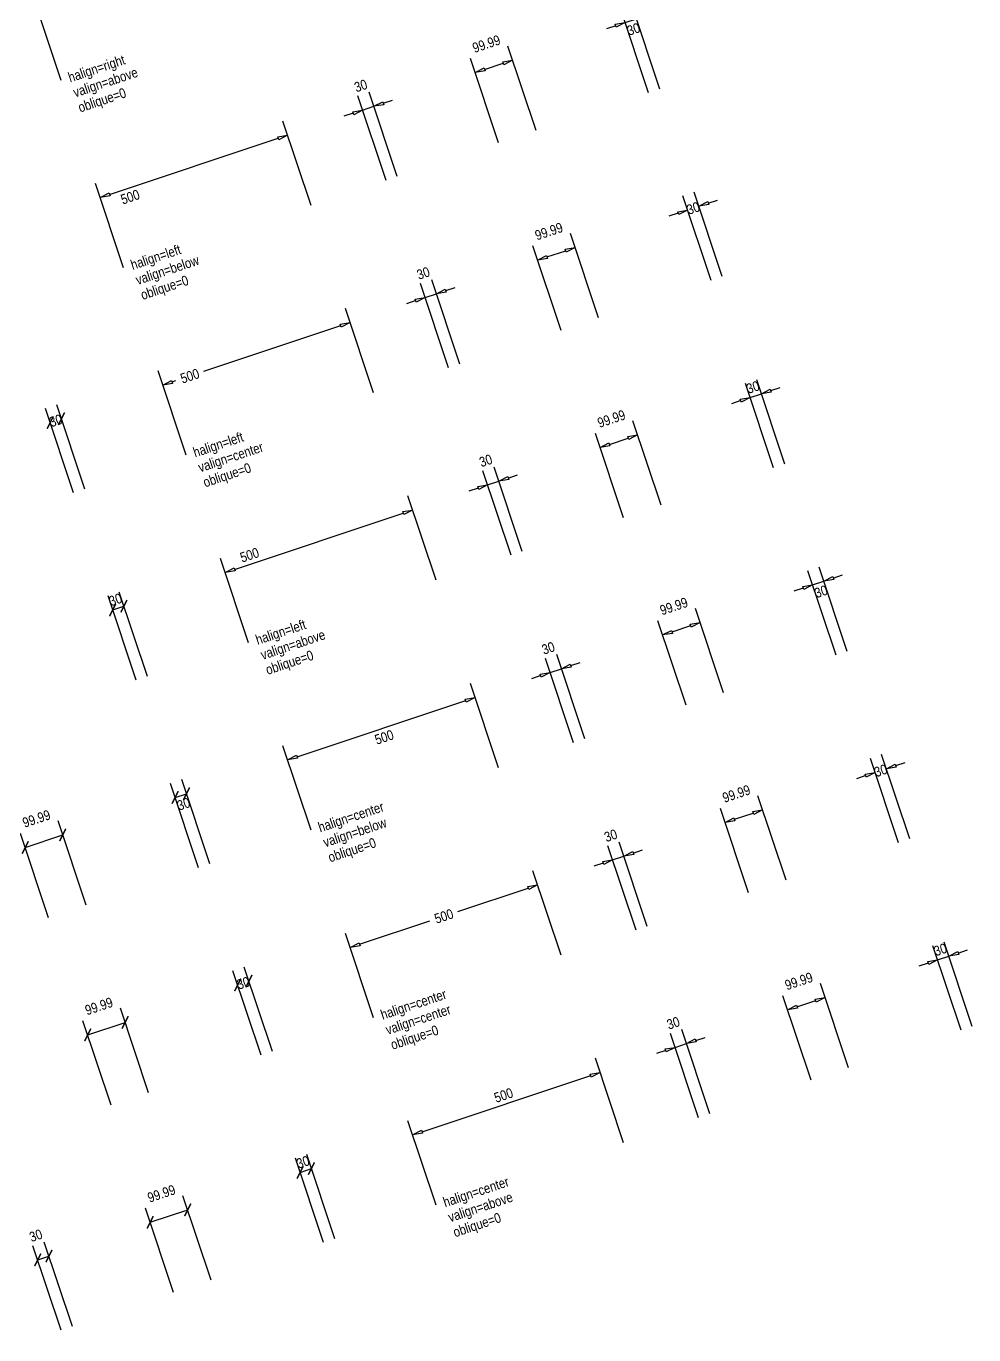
# Model space of a CAD drawing. Extents: x -12.9 to 55.8, y 9.3 to 94.5.
# Drawn here: x 31.84 to 55.82, y 17.59 to 50.7 of the extents above; entities that cross this region are included whole.
import ezdxf
from ezdxf.enums import TextEntityAlignment as Align

# ---------------------------------------------------------------- set-up
doc = ezdxf.new("R2010")
doc.units = 0
doc.styles.add('OpenSansCondensed-Light', font='OpenSansCondensed-Light.ttf')
doc.dimstyles.new('ARCHTICK', dxfattribs={"dimtxt": 0.25, "dimasz": 0.25, "dimexe": 0.375, "dimexo": 0.125, "dimgap": 0.1, "dimtad": 1, "dimlfac": 100, "dimzin": 12, "dimblk": 'ARCHTICK', "dimcen": 2.5, "dimazin": 3, "dimtfac": 0.5, "dimtmove": 0, "dimatfit": 3})
doc.dimstyles.new('CLOSEDBLANK', dxfattribs={"dimtxt": 0.25, "dimasz": 0.25, "dimexe": 0.375, "dimexo": 0.125, "dimgap": 0.1, "dimtad": 1, "dimlfac": 100, "dimzin": 12, "dimblk": 'CLOSEDBLANK', "dimcen": 2.5, "dimazin": 3, "dimtfac": 0.5, "dimtmove": 0, "dimatfit": 3})

# ---------------------------------------------------------------- blocks, each defined once
blk = doc.blocks.new('_ARCHTICK')
at = {"color": 0, "linetype": 'BYBLOCK', "const_width": 0.15}
blk.add_lwpolyline([(-0.5, -0.5), (0.5, 0.5)], dxfattribs=at)
blk = doc.blocks.new('*D62')
for p, q in [((33.013, 17.803), (32.302, 19.937)), ((32.729, 17.708), (32.017, 19.843)), ((32.136, 19.487), (32.421, 19.582))]:
    blk.add_line(p, q)
at = {"layer": 'Defpoints'}
for p in [(32.136, 19.487), (32.768, 17.589), (33.053, 17.684)]:
    blk.add_point(p, dxfattribs=at)
at = {"xscale": 0.25, "yscale": 0.25}
for p, rotation in [((32.136, 19.487), 18.43494882292201), ((32.421, 19.582), -161.565051177078)]:
    blk.add_blockref('_ARCHTICK', p, dxfattribs=dict(at, rotation=rotation))
at = {"style": 'OpenSansCondensed-Light'}
blk.add_text('30', height=0.25, rotation=18.4349, dxfattribs=at).set_placement((32.089, 20.103), align=Align.MIDDLE_CENTER)
blk = doc.blocks.new('*D63')
for p, q in [((36.524, 18.973), (35.812, 21.107)), ((35.575, 18.657), (34.863, 20.791)), ((34.982, 20.436), (35.931, 20.752))]:
    blk.add_line(p, q)
at = {"layer": 'Defpoints'}
for p in [(34.982, 20.436), (36.563, 18.854), (35.614, 18.538)]:
    blk.add_point(p, dxfattribs=at)
at = {"xscale": 0.25, "yscale": 0.25}
for p, rotation in [((35.931, 20.752), 18.43494882292201), ((34.982, 20.436), -161.565051177078)]:
    blk.add_blockref('_ARCHTICK', p, dxfattribs=dict(at, rotation=rotation))
at = {"style": 'OpenSansCondensed-Light'}
blk.add_text('99.99', height=0.25, rotation=18.4349, dxfattribs=at).set_placement((35.267, 21.163), align=Align.MIDDLE_CENTER)
blk = doc.blocks.new('*D64')
for p, q in [((39.37, 19.922), (38.658, 22.056)), ((39.654, 20.017), (38.943, 22.151)), ((38.777, 21.7), (39.061, 21.795))]:
    blk.add_line(p, q)
at = {"layer": 'Defpoints'}
for p in [(38.777, 21.7), (39.694, 19.898), (39.409, 19.803)]:
    blk.add_point(p, dxfattribs=at)
at = {"xscale": 0.25, "yscale": 0.25}
for p, rotation in [((38.777, 21.7), 18.43494882292201), ((39.061, 21.795), -161.565051177078)]:
    blk.add_blockref('_ARCHTICK', p, dxfattribs=dict(at, rotation=rotation))
at = {"style": 'OpenSansCondensed-Light'}
blk.add_text('30', height=0.25, rotation=18.4349, dxfattribs=at).set_placement((38.848, 21.961), align=Align.MIDDLE_CENTER)
blk = doc.blocks.new('*D67')
for p, q in [((34.942, 23.716), (34.231, 25.851)), ((33.994, 23.4), (33.282, 25.535)), ((33.401, 25.179), (34.349, 25.495))]:
    blk.add_line(p, q)
at = {"layer": 'Defpoints'}
for p in [(33.401, 25.179), (34.982, 23.598), (34.033, 23.282)]:
    blk.add_point(p, dxfattribs=at)
at = {"xscale": 0.25, "yscale": 0.25}
for p, rotation in [((34.349, 25.495), 18.43494882292201), ((33.401, 25.179), -161.565051177078)]:
    blk.add_blockref('_ARCHTICK', p, dxfattribs=dict(at, rotation=rotation))
at = {"style": 'OpenSansCondensed-Light'}
blk.add_text('99.99', height=0.25, rotation=18.4349, dxfattribs=at).set_placement((33.685, 25.906), align=Align.MIDDLE_CENTER)
blk = doc.blocks.new('*D68')
for p, q in [((38.073, 24.76), (37.362, 26.894)), ((37.789, 24.665), (37.077, 26.8))]:
    blk.add_line(p, q)
at = {"layer": 'Defpoints'}
for p in [(37.196, 26.444), (37.828, 24.546), (38.113, 24.641)]:
    blk.add_point(p, dxfattribs=at)
at = {"xscale": 0.25, "yscale": 0.25}
for p, rotation in [((37.196, 26.444), 18.43494882292201), ((37.48, 26.539), -161.565051177078)]:
    blk.add_blockref('_ARCHTICK', p, dxfattribs=dict(at, rotation=rotation))
at = {"style": 'OpenSansCondensed-Light'}
blk.add_text('30', height=0.25, rotation=18.4349, dxfattribs=at).set_placement((37.338, 26.491), align=Align.MIDDLE_CENTER)
blk = doc.blocks.new('*D71')
for p, q in [((33.361, 28.46), (32.65, 30.594)), ((32.413, 28.144), (31.701, 30.278)), ((31.82, 29.922), (32.768, 30.239))]:
    blk.add_line(p, q)
at = {"layer": 'Defpoints'}
for p in [(31.82, 29.922), (33.401, 28.341), (32.452, 28.025)]:
    blk.add_point(p, dxfattribs=at)
at = {"xscale": 0.25, "yscale": 0.25}
for p, rotation in [((32.768, 30.239), 18.43494882292201), ((31.82, 29.922), -161.565051177078)]:
    blk.add_blockref('_ARCHTICK', p, dxfattribs=dict(at, rotation=rotation))
at = {"style": 'OpenSansCondensed-Light'}
blk.add_text('99.99', height=0.25, rotation=18.4349, dxfattribs=at).set_placement((32.104, 30.65), align=Align.MIDDLE_CENTER)
blk = doc.blocks.new('*D72')
for p, q in [((36.207, 29.408), (35.496, 31.543)), ((36.492, 29.503), (35.78, 31.638)), ((35.614, 31.187), (35.899, 31.282))]:
    blk.add_line(p, q)
at = {"layer": 'Defpoints'}
for p in [(35.614, 31.187), (36.247, 29.29), (36.532, 29.385)]:
    blk.add_point(p, dxfattribs=at)
at = {"xscale": 0.25, "yscale": 0.25}
for p, rotation in [((35.899, 31.282), -161.565051177078), ((35.614, 31.187), 18.43494882292201)]:
    blk.add_blockref('_ARCHTICK', p, dxfattribs=dict(at, rotation=rotation))
at = {"style": 'OpenSansCondensed-Light'}
blk.add_text('30', height=0.25, rotation=18.4349, dxfattribs=at).set_placement((35.828, 31.021), align=Align.MIDDLE_CENTER)
blk = doc.blocks.new('*D76')
for p, q in [((34.626, 34.152), (33.915, 36.286)), ((34.911, 34.247), (34.199, 36.381)), ((34.033, 35.931), (34.318, 36.026))]:
    blk.add_line(p, q)
at = {"layer": 'Defpoints'}
for p in [(34.033, 35.931), (34.95, 34.128), (34.666, 34.033)]:
    blk.add_point(p, dxfattribs=at)
at = {"xscale": 0.25, "yscale": 0.25}
for p, rotation in [((34.033, 35.931), 18.43494882292201), ((34.318, 36.026), -161.565051177078)]:
    blk.add_blockref('_ARCHTICK', p, dxfattribs=dict(at, rotation=rotation))
at = {"style": 'OpenSansCondensed-Light'}
blk.add_text('30', height=0.25, rotation=18.4349, dxfattribs=at).set_placement((34.104, 36.192), align=Align.MIDDLE_CENTER)
blk = doc.blocks.new('*D80')
for p, q in [((33.33, 38.99), (32.618, 41.125)), ((33.045, 38.895), (32.334, 41.03))]:
    blk.add_line(p, q)
at = {"layer": 'Defpoints'}
for p in [(32.452, 40.674), (33.085, 38.777), (33.369, 38.872)]:
    blk.add_point(p, dxfattribs=at)
at = {"xscale": 0.25, "yscale": 0.25}
for p, rotation in [((32.452, 40.674), 18.43494882292201), ((32.737, 40.769), -161.565051177078)]:
    blk.add_blockref('_ARCHTICK', p, dxfattribs=dict(at, rotation=rotation))
at = {"style": 'OpenSansCondensed-Light'}
blk.add_text('30', height=0.25, rotation=18.4349, dxfattribs=at).set_placement((32.594, 40.722), align=Align.MIDDLE_CENTER)
blk = doc.blocks.new('_CLOSEDBLANK')
at = {"color": 0, "linetype": 'BYBLOCK'}
blk.add_lwpolyline([(-1, 0.16), (0, 0), (-1, -0.16)], close=True, dxfattribs=at)
blk = doc.blocks.new('*D121')
for p, q in [((46.959, 22.451), (46.248, 24.586)), ((41.86, 22.728), (46.129, 24.151)), ((42.216, 20.87), (41.504, 23.005))]:
    blk.add_line(p, q)
at = {"layer": 'Defpoints'}
for p in [(41.623, 22.649), (46.999, 22.333), (42.255, 20.752)]:
    blk.add_point(p, dxfattribs=at)
at = {"xscale": 0.25, "yscale": 0.25}
for p, rotation in [((46.366, 24.23), 18.43494882292201), ((41.623, 22.649), -161.565051177078)]:
    blk.add_blockref('_CLOSEDBLANK', p, dxfattribs=dict(at, rotation=rotation))
at = {"style": 'OpenSansCondensed-Light'}
blk.add_text('500', height=0.25, rotation=18.4349, dxfattribs=at).set_placement((43.923, 23.653), align=Align.MIDDLE_CENTER)
blk = doc.blocks.new('*D122')
for p, q in [((48.856, 23.084), (48.145, 25.218)), ((49.141, 23.179), (48.43, 25.313)), ((48.264, 24.863), (48.548, 24.958)), ((48.785, 25.037), (49.023, 25.116)), ((48.026, 24.784), (47.789, 24.705))]:
    blk.add_line(p, q)
at = {"layer": 'Defpoints'}
for p in [(48.264, 24.863), (48.896, 22.965), (49.181, 23.06)]:
    blk.add_point(p, dxfattribs=at)
at = {"xscale": 0.25, "yscale": 0.25}
for p, rotation in [((48.264, 24.863), 18.43494882292201), ((48.548, 24.958), -161.565051177078)]:
    blk.add_blockref('_CLOSEDBLANK', p, dxfattribs=dict(at, rotation=rotation))
at = {"style": 'OpenSansCondensed-Light'}
blk.add_text('30', height=0.25, rotation=18.4349, dxfattribs=at).set_placement((48.216, 25.479), align=Align.MIDDLE_CENTER)
blk = doc.blocks.new('*D123')
for p, q in [((51.703, 24.033), (50.991, 26.167)), ((52.651, 24.349), (51.94, 26.483)), ((51.347, 25.89), (51.821, 26.049))]:
    blk.add_line(p, q)
at = {"layer": 'Defpoints'}
for p in [(51.11, 25.811), (52.691, 24.23), (51.742, 23.914)]:
    blk.add_point(p, dxfattribs=at)
at = {"xscale": 0.25, "yscale": 0.25}
for p, rotation in [((52.058, 26.128), 18.43494882292201), ((51.11, 25.811), -161.565051177078)]:
    blk.add_blockref('_CLOSEDBLANK', p, dxfattribs=dict(at, rotation=rotation))
at = {"style": 'OpenSansCondensed-Light'}
blk.add_text('99.99', height=0.25, rotation=18.4349, dxfattribs=at).set_placement((51.394, 26.539), align=Align.MIDDLE_CENTER)
blk = doc.blocks.new('*D124')
for p, q in [((55.782, 25.392), (55.07, 27.527)), ((55.497, 25.298), (54.786, 27.432)), ((54.904, 27.076), (55.189, 27.171)), ((55.426, 27.25), (55.663, 27.329)), ((54.667, 26.997), (54.43, 26.918))]:
    blk.add_line(p, q)
at = {"layer": 'Defpoints'}
for p in [(54.904, 27.076), (55.537, 25.179), (55.821, 25.274)]:
    blk.add_point(p, dxfattribs=at)
at = {"xscale": 0.25, "yscale": 0.25}
for p, rotation in [((55.189, 27.171), -161.565051177078), ((54.904, 27.076), 18.43494882292201)]:
    blk.add_blockref('_CLOSEDBLANK', p, dxfattribs=dict(at, rotation=rotation))
at = {"style": 'OpenSansCondensed-Light'}
blk.add_text('30', height=0.25, rotation=18.4349, dxfattribs=at).set_placement((54.975, 27.337), align=Align.MIDDLE_CENTER)
blk = doc.blocks.new('*D125')
for p, q in [((45.378, 27.195), (44.666, 29.329)), ((42.769, 28.302), (44.548, 28.895)), ((40.279, 27.472), (42.058, 28.065)), ((40.635, 25.614), (39.923, 27.748))]:
    blk.add_line(p, q)
at = {"layer": 'Defpoints'}
for p in [(40.042, 27.393), (45.418, 27.076), (40.674, 25.495)]:
    blk.add_point(p, dxfattribs=at)
at = {"xscale": 0.25, "yscale": 0.25}
for p, rotation in [((44.785, 28.974), 18.43494882292201), ((40.042, 27.393), -161.565051177078)]:
    blk.add_blockref('_CLOSEDBLANK', p, dxfattribs=dict(at, rotation=rotation))
at = {"style": 'OpenSansCondensed-Light'}
blk.add_text('500', height=0.25, rotation=18.4349, dxfattribs=at).set_placement((42.413, 28.183), align=Align.MIDDLE_CENTER)
blk = doc.blocks.new('*D126')
for p, q in [((47.275, 27.827), (46.564, 29.962)), ((47.56, 27.922), (46.848, 30.057)), ((47.204, 29.78), (47.441, 29.859)), ((46.445, 29.527), (46.208, 29.448)), ((46.682, 29.606), (46.967, 29.701))]:
    blk.add_line(p, q)
at = {"layer": 'Defpoints'}
for p in [(46.682, 29.606), (47.315, 27.709), (47.599, 27.804)]:
    blk.add_point(p, dxfattribs=at)
at = {"xscale": 0.25, "yscale": 0.25}
for p, rotation in [((46.967, 29.701), -161.565051177078), ((46.682, 29.606), 18.43494882292201)]:
    blk.add_blockref('_CLOSEDBLANK', p, dxfattribs=dict(at, rotation=rotation))
at = {"style": 'OpenSansCondensed-Light'}
blk.add_text('30', height=0.25, rotation=18.4349, dxfattribs=at).set_placement((46.635, 30.223), align=Align.MIDDLE_CENTER)
blk = doc.blocks.new('*D127')
for p, q in [((51.07, 29.092), (50.358, 31.227)), ((50.121, 28.776), (49.41, 30.911)), ((49.766, 30.634), (50.24, 30.792))]:
    blk.add_line(p, q)
at = {"layer": 'Defpoints'}
for p in [(49.528, 30.555), (51.11, 28.974), (50.161, 28.657)]:
    blk.add_point(p, dxfattribs=at)
at = {"xscale": 0.25, "yscale": 0.25}
for p, rotation in [((50.477, 30.871), 18.43494882292201), ((49.528, 30.555), -161.565051177078)]:
    blk.add_blockref('_CLOSEDBLANK', p, dxfattribs=dict(at, rotation=rotation))
at = {"style": 'OpenSansCondensed-Light'}
blk.add_text('99.99', height=0.25, rotation=18.4349, dxfattribs=at).set_placement((49.813, 31.282), align=Align.MIDDLE_CENTER)
blk = doc.blocks.new('*D128')
for p, q in [((53.916, 30.041), (53.205, 32.175)), ((54.201, 30.136), (53.489, 32.27)), ((53.845, 31.994), (54.082, 32.073)), ((53.086, 31.741), (52.849, 31.662))]:
    blk.add_line(p, q)
at = {"layer": 'Defpoints'}
for p in [(53.323, 31.82), (53.956, 29.922), (54.24, 30.017)]:
    blk.add_point(p, dxfattribs=at)
at = {"xscale": 0.25, "yscale": 0.25}
for p, rotation in [((53.323, 31.82), 18.43494882292201), ((53.608, 31.915), -161.565051177078)]:
    blk.add_blockref('_CLOSEDBLANK', p, dxfattribs=dict(at, rotation=rotation))
at = {"style": 'OpenSansCondensed-Light'}
blk.add_text('30', height=0.25, rotation=18.4349, dxfattribs=at).set_placement((53.466, 31.867), align=Align.MIDDLE_CENTER)
blk = doc.blocks.new('*D129')
for p, q in [((43.797, 31.938), (43.085, 34.073)), ((38.698, 32.215), (42.967, 33.638)), ((39.053, 30.357), (38.342, 32.492))]:
    blk.add_line(p, q)
at = {"layer": 'Defpoints'}
for p in [(38.46, 32.136), (43.836, 31.82), (39.093, 30.239)]:
    blk.add_point(p, dxfattribs=at)
at = {"xscale": 0.25, "yscale": 0.25}
for p, rotation in [((43.204, 33.717), 18.43494882292201), ((38.46, 32.136), -161.565051177078)]:
    blk.add_blockref('_CLOSEDBLANK', p, dxfattribs=dict(at, rotation=rotation))
at = {"style": 'OpenSansCondensed-Light'}
blk.add_text('500', height=0.25, rotation=18.4349, dxfattribs=at).set_placement((40.903, 32.713), align=Align.MIDDLE_CENTER)
blk = doc.blocks.new('*D130')
for p, q in [((45.979, 32.666), (45.267, 34.8)), ((45.694, 32.571), (44.983, 34.705)), ((45.101, 34.35), (45.386, 34.444)), ((45.623, 34.523), (45.86, 34.603)), ((44.864, 34.27), (44.627, 34.191))]:
    blk.add_line(p, q)
at = {"layer": 'Defpoints'}
for p in [(45.101, 34.35), (45.734, 32.452), (46.018, 32.547)]:
    blk.add_point(p, dxfattribs=at)
at = {"xscale": 0.25, "yscale": 0.25}
for p, rotation in [((45.386, 34.444), -161.565051177078), ((45.101, 34.35), 18.43494882292201)]:
    blk.add_blockref('_CLOSEDBLANK', p, dxfattribs=dict(at, rotation=rotation))
at = {"style": 'OpenSansCondensed-Light'}
blk.add_text('30', height=0.25, rotation=18.4349, dxfattribs=at).set_placement((45.054, 34.966), align=Align.MIDDLE_CENTER)
blk = doc.blocks.new('*D131')
for p, q in [((49.489, 33.836), (48.777, 35.97)), ((48.54, 33.519), (47.829, 35.654)), ((48.185, 35.377), (48.659, 35.535))]:
    blk.add_line(p, q)
at = {"layer": 'Defpoints'}
for p in [(47.947, 35.298), (49.528, 33.717), (48.58, 33.401)]:
    blk.add_point(p, dxfattribs=at)
at = {"xscale": 0.25, "yscale": 0.25}
for p, rotation in [((48.896, 35.614), 18.43494882292201), ((47.947, 35.298), -161.565051177078)]:
    blk.add_blockref('_CLOSEDBLANK', p, dxfattribs=dict(at, rotation=rotation))
at = {"style": 'OpenSansCondensed-Light'}
blk.add_text('99.99', height=0.25, rotation=18.4349, dxfattribs=at).set_placement((48.232, 36.026), align=Align.MIDDLE_CENTER)
blk = doc.blocks.new('*D132')
for p, q in [((52.335, 34.784), (51.623, 36.919)), ((52.62, 34.879), (51.908, 37.014)), ((52.264, 36.737), (52.501, 36.816)), ((51.505, 36.484), (51.268, 36.405)), ((51.742, 36.563), (52.027, 36.658))]:
    blk.add_line(p, q)
at = {"layer": 'Defpoints'}
for p in [(51.742, 36.563), (52.375, 34.666), (52.659, 34.761)]:
    blk.add_point(p, dxfattribs=at)
at = {"xscale": 0.25, "yscale": 0.25}
for p, rotation in [((52.027, 36.658), -161.565051177078), ((51.742, 36.563), 18.43494882292201)]:
    blk.add_blockref('_CLOSEDBLANK', p, dxfattribs=dict(at, rotation=rotation))
at = {"style": 'OpenSansCondensed-Light'}
blk.add_text('30', height=0.25, rotation=18.4349, dxfattribs=at).set_placement((51.956, 36.397), align=Align.MIDDLE_CENTER)
blk = doc.blocks.new('*D133')
for p, q in [((42.216, 36.682), (41.504, 38.816)), ((37.117, 36.958), (41.386, 38.381)), ((37.472, 35.101), (36.761, 37.235))]:
    blk.add_line(p, q)
at = {"layer": 'Defpoints'}
for p in [(36.879, 36.879), (42.255, 36.563), (37.512, 34.982)]:
    blk.add_point(p, dxfattribs=at)
at = {"xscale": 0.25, "yscale": 0.25}
for p, rotation in [((41.623, 38.46), 18.43494882292201), ((36.879, 36.879), -161.565051177078)]:
    blk.add_blockref('_CLOSEDBLANK', p, dxfattribs=dict(at, rotation=rotation))
at = {"style": 'OpenSansCondensed-Light'}
blk.add_text('500', height=0.25, rotation=18.4349, dxfattribs=at).set_placement((37.496, 37.322), align=Align.MIDDLE_CENTER)
blk = doc.blocks.new('*D134')
for p, q in [((44.113, 37.314), (43.402, 39.449)), ((44.398, 37.409), (43.686, 39.544)), ((43.52, 39.093), (43.805, 39.188)), ((44.042, 39.267), (44.279, 39.346)), ((43.283, 39.014), (43.046, 38.935))]:
    blk.add_line(p, q)
at = {"layer": 'Defpoints'}
for p in [(43.52, 39.093), (44.153, 37.196), (44.437, 37.29)]:
    blk.add_point(p, dxfattribs=at)
at = {"xscale": 0.25, "yscale": 0.25}
for p, rotation in [((43.52, 39.093), 18.43494882292201), ((43.805, 39.188), -161.565051177078)]:
    blk.add_blockref('_CLOSEDBLANK', p, dxfattribs=dict(at, rotation=rotation))
at = {"style": 'OpenSansCondensed-Light'}
blk.add_text('30', height=0.25, rotation=18.4349, dxfattribs=at).set_placement((43.473, 39.71), align=Align.MIDDLE_CENTER)
blk = doc.blocks.new('*D135')
for p, q in [((47.908, 38.579), (47.196, 40.714)), ((46.959, 38.263), (46.248, 40.397)), ((46.603, 40.121), (47.078, 40.279))]:
    blk.add_line(p, q)
at = {"layer": 'Defpoints'}
for p in [(46.366, 40.042), (47.947, 38.46), (46.999, 38.144)]:
    blk.add_point(p, dxfattribs=at)
at = {"xscale": 0.25, "yscale": 0.25}
for p, rotation in [((46.366, 40.042), -161.565051177078), ((47.315, 40.358), 18.43494882292201)]:
    blk.add_blockref('_CLOSEDBLANK', p, dxfattribs=dict(at, rotation=rotation))
at = {"style": 'OpenSansCondensed-Light'}
blk.add_text('99.99', height=0.25, rotation=18.4349, dxfattribs=at).set_placement((46.651, 40.769), align=Align.MIDDLE_CENTER)
blk = doc.blocks.new('*D136')
for p, q in [((51.038, 39.623), (50.327, 41.757)), ((50.754, 39.528), (50.042, 41.662)), ((50.161, 41.307), (50.446, 41.401)), ((50.683, 41.48), (50.92, 41.56)), ((49.924, 41.227), (49.687, 41.148))]:
    blk.add_line(p, q)
at = {"layer": 'Defpoints'}
for p in [(50.161, 41.307), (50.793, 39.409), (51.078, 39.504)]:
    blk.add_point(p, dxfattribs=at)
at = {"xscale": 0.25, "yscale": 0.25}
for p, rotation in [((50.446, 41.401), -161.565051177078), ((50.161, 41.307), 18.43494882292201)]:
    blk.add_blockref('_CLOSEDBLANK', p, dxfattribs=dict(at, rotation=rotation))
at = {"style": 'OpenSansCondensed-Light'}
blk.add_text('30', height=0.25, rotation=18.4349, dxfattribs=at).set_placement((50.232, 41.567), align=Align.MIDDLE_CENTER)
blk = doc.blocks.new('*D137')
for p, q in [((40.635, 41.425), (39.923, 43.56)), ((36.342, 41.971), (39.804, 43.125)), ((35.891, 39.844), (35.18, 41.979)), ((35.535, 41.702), (35.63, 41.733))]:
    blk.add_line(p, q)
at = {"layer": 'Defpoints'}
for p in [(35.298, 41.623), (40.674, 41.307), (35.931, 39.725)]:
    blk.add_point(p, dxfattribs=at)
at = {"xscale": 0.25, "yscale": 0.25}
for p, rotation in [((40.042, 43.204), 18.43494882292201), ((35.298, 41.623), -161.565051177078)]:
    blk.add_blockref('_CLOSEDBLANK', p, dxfattribs=dict(at, rotation=rotation))
at = {"style": 'OpenSansCondensed-Light'}
blk.add_text('500', height=0.25, rotation=18.4349, dxfattribs=at).set_placement((35.986, 41.852), align=Align.MIDDLE_CENTER)
blk = doc.blocks.new('*D138')
for p, q in [((42.532, 42.058), (41.82, 44.192)), ((42.817, 42.152), (42.105, 44.287)), ((42.461, 44.01), (42.698, 44.089)), ((41.702, 43.757), (41.465, 43.678)), ((41.939, 43.836), (42.224, 43.931))]:
    blk.add_line(p, q)
at = {"layer": 'Defpoints'}
for p in [(41.939, 43.836), (42.571, 41.939), (42.856, 42.034)]:
    blk.add_point(p, dxfattribs=at)
at = {"xscale": 0.25, "yscale": 0.25}
for p, rotation in [((42.224, 43.931), -161.565051177078), ((41.939, 43.836), 18.43494882292201)]:
    blk.add_blockref('_CLOSEDBLANK', p, dxfattribs=dict(at, rotation=rotation))
at = {"style": 'OpenSansCondensed-Light'}
blk.add_text('30', height=0.25, rotation=18.4349, dxfattribs=at).set_placement((41.892, 44.453), align=Align.MIDDLE_CENTER)
blk = doc.blocks.new('*D139')
for p, q in [((46.327, 43.322), (45.615, 45.457)), ((45.378, 43.006), (44.666, 45.141)), ((45.022, 44.864), (45.496, 45.022))]:
    blk.add_line(p, q)
at = {"layer": 'Defpoints'}
for p in [(44.785, 44.785), (46.366, 43.204), (45.418, 42.888)]:
    blk.add_point(p, dxfattribs=at)
at = {"xscale": 0.25, "yscale": 0.25}
for p, rotation in [((45.734, 45.101), 18.43494882292201), ((44.785, 44.785), -161.565051177078)]:
    blk.add_blockref('_CLOSEDBLANK', p, dxfattribs=dict(at, rotation=rotation))
at = {"style": 'OpenSansCondensed-Light'}
blk.add_text('99.99', height=0.25, rotation=18.4349, dxfattribs=at).set_placement((45.07, 45.512), align=Align.MIDDLE_CENTER)
blk = doc.blocks.new('*D140')
for p, q in [((49.173, 44.271), (48.461, 46.406)), ((49.457, 44.366), (48.746, 46.501)), ((49.102, 46.224), (49.339, 46.303)), ((48.343, 45.971), (48.105, 45.892))]:
    blk.add_line(p, q)
at = {"layer": 'Defpoints'}
for p in [(48.58, 46.05), (49.212, 44.153), (49.497, 44.247)]:
    blk.add_point(p, dxfattribs=at)
at = {"xscale": 0.25, "yscale": 0.25}
for p, rotation in [((48.58, 46.05), 18.43494882292201), ((48.864, 46.145), -161.565051177078)]:
    blk.add_blockref('_CLOSEDBLANK', p, dxfattribs=dict(at, rotation=rotation))
at = {"style": 'OpenSansCondensed-Light'}
blk.add_text('30', height=0.25, rotation=18.4349, dxfattribs=at).set_placement((48.722, 46.097), align=Align.MIDDLE_CENTER)
blk = doc.blocks.new('*D141')
for p, q in [((39.053, 46.169), (38.342, 48.303)), ((33.954, 46.445), (38.223, 47.868)), ((34.31, 44.587), (33.598, 46.722))]:
    blk.add_line(p, q)
at = {"layer": 'Defpoints'}
for p in [(33.717, 46.366), (39.093, 46.05), (34.35, 44.469)]:
    blk.add_point(p, dxfattribs=at)
at = {"xscale": 0.25, "yscale": 0.25}
for p, rotation in [((38.46, 47.947), 18.43494882292201), ((33.717, 46.366), -161.565051177078)]:
    blk.add_blockref('_CLOSEDBLANK', p, dxfattribs=dict(at, rotation=rotation))
at = {"style": 'OpenSansCondensed-Light'}
blk.add_text('500', height=0.25, rotation=18.4349, dxfattribs=at).set_placement((34.476, 46.382), align=Align.MIDDLE_CENTER)
blk = doc.blocks.new('*D142')
for p, q in [((41.235, 46.896), (40.524, 49.03)), ((40.951, 46.801), (40.239, 48.936)), ((40.88, 48.754), (41.117, 48.833)), ((40.121, 48.501), (39.884, 48.422)), ((40.358, 48.58), (40.642, 48.675))]:
    blk.add_line(p, q)
at = {"layer": 'Defpoints'}
for p in [(40.358, 48.58), (41.275, 46.777), (40.99, 46.682)]:
    blk.add_point(p, dxfattribs=at)
at = {"xscale": 0.25, "yscale": 0.25}
for p, rotation in [((40.642, 48.675), -161.565051177078), ((40.358, 48.58), 18.43494882292201)]:
    blk.add_blockref('_CLOSEDBLANK', p, dxfattribs=dict(at, rotation=rotation))
at = {"style": 'OpenSansCondensed-Light'}
blk.add_text('30', height=0.25, rotation=18.4349, dxfattribs=at).set_placement((40.31, 49.196), align=Align.MIDDLE_CENTER)
blk = doc.blocks.new('*D143')
for p, q in [((44.745, 48.066), (44.034, 50.2)), ((43.797, 47.75), (43.085, 49.884)), ((43.441, 49.608), (43.915, 49.766))]:
    blk.add_line(p, q)
at = {"layer": 'Defpoints'}
for p in [(43.204, 49.528), (44.785, 47.947), (43.836, 47.631)]:
    blk.add_point(p, dxfattribs=at)
at = {"xscale": 0.25, "yscale": 0.25}
for p, rotation in [((44.153, 49.845), 18.43494882292201), ((43.204, 49.528), -161.565051177078)]:
    blk.add_blockref('_CLOSEDBLANK', p, dxfattribs=dict(at, rotation=rotation))
at = {"style": 'OpenSansCondensed-Light'}
blk.add_text('99.99', height=0.25, rotation=18.4349, dxfattribs=at).set_placement((43.488, 50.256), align=Align.MIDDLE_CENTER)
blk = doc.blocks.new('*D144')
for p, q in [((47.592, 49.015), (46.88, 51.149)), ((47.876, 49.109), (47.165, 51.244)), ((47.52, 50.967), (47.758, 51.046)), ((46.761, 50.714), (46.524, 50.635)), ((46.999, 50.793), (47.283, 50.888))]:
    blk.add_line(p, q)
at = {"layer": 'Defpoints'}
for p in [(46.999, 50.793), (47.631, 48.896), (47.916, 48.991)]:
    blk.add_point(p, dxfattribs=at)
at = {"xscale": 0.25, "yscale": 0.25}
for p, rotation in [((47.283, 50.888), -161.565051177078), ((46.999, 50.793), 18.43494882292201)]:
    blk.add_blockref('_CLOSEDBLANK', p, dxfattribs=dict(at, rotation=rotation))
at = {"style": 'OpenSansCondensed-Light'}
blk.add_text('30', height=0.25, rotation=18.4349, dxfattribs=at).set_placement((47.212, 50.627), align=Align.MIDDLE_CENTER)
blk = doc.blocks.new('*D145')
for p, q in [((37.472, 50.912), (36.761, 53.047)), ((32.373, 51.189), (36.642, 52.612)), ((32.729, 49.331), (32.017, 51.465))]:
    blk.add_line(p, q)
at = {"layer": 'Defpoints'}
for p in [(32.136, 51.11), (37.512, 50.793), (32.768, 49.212)]:
    blk.add_point(p, dxfattribs=at)
at = {"xscale": 0.25, "yscale": 0.25}
for p, rotation in [((36.879, 52.691), 18.43494882292201), ((32.136, 51.11), -161.565051177078)]:
    blk.add_blockref('_CLOSEDBLANK', p, dxfattribs=dict(at, rotation=rotation))
at = {"style": 'OpenSansCondensed-Light'}
blk.add_text('500', height=0.25, rotation=18.4349, dxfattribs=at).set_placement((36.12, 52.675), align=Align.MIDDLE_CENTER)

msp = doc.modelspace()

# ---------------------------------------------------------------- texts
at = {"style": 'OpenSansCondensed-Light'}
for s, p in [('halign=right', (32.95814, 49.27549)), ('valign=above', (33.08463, 48.89602)), ('oblique=0', (33.21112, 48.51654)), ('halign=left', (34.53927, 44.53207)), ('valign=below', (34.66577, 44.1526)), ('oblique=0', (34.79226, 43.77313)), ('halign=left', (36.12041, 39.78866)), ('valign=center', (36.2469, 39.40918)), ('oblique=0', (36.3734, 39.02971)), ('halign=left', (37.70155, 35.04524)), ('valign=above', (37.82804, 34.66577)), ('oblique=0', (37.95453, 34.28629)), ('halign=center', (39.28269, 30.30182)), ('valign=below', (39.40918, 29.92235)), ('oblique=0', (39.53567, 29.54288)), ('halign=center', (40.86383, 25.55841)), ('valign=center', (40.99032, 25.17893)), ('oblique=0', (41.11681, 24.79946)), ('halign=center', (42.44497, 20.81499)), ('valign=above', (42.57146, 20.43552)), ('oblique=0', (42.69795, 20.05604))]:
    msp.add_text(s, height=0.25, rotation=18.434949, dxfattribs=at).set_placement(p)

# ---------------------------------------------------------------- dimensions: what is measured, and where the dimension line sits
for base, p1, p2, dimstyle, override, picture, middle in [((32.13594, 51.10961), (32.7684, 49.21224), (37.51182, 50.79338), 'CLOSEDBLANK', {"dimtad": 1}, '*D145', (36.12041, 52.67494)), ((46.99865, 50.79338), (47.6311, 48.89602), (47.91571, 48.99088), 'CLOSEDBLANK', {"dimtad": 4, "dimtix": 1}, '*D144', (47.2121, 50.62736)), ((43.20392, 49.52847), (43.83637, 47.6311), (44.78496, 47.9473), 'CLOSEDBLANK', {"dimtad": 4}, '*D143', (43.48847, 50.25578)), ((40.35787, 48.57979), (40.99032, 46.68242), (41.27493, 46.77729), 'CLOSEDBLANK', {"dimtad": 4}, '*D142', (40.31043, 49.19643)), ((33.71708, 46.36619), (34.34954, 44.46883), (39.09295, 46.04997), 'CLOSEDBLANK', {"dimtad": 4}, '*D141', (34.47603, 46.382)), ((48.57979, 46.04997), (49.21224, 44.1526), (49.49685, 44.24747), 'CLOSEDBLANK', {"dimtad": 0, "dimtix": 1}, '*D140', (48.72209, 46.0974)), ((44.78505, 44.78505), (45.41751, 42.88769), (46.3661, 43.20388), 'CLOSEDBLANK', {"dimtad": 0}, '*D139', (45.06961, 45.51236)), ((41.939, 43.83637), (42.57146, 41.939), (42.85606, 42.03387), 'CLOSEDBLANK', {"dimtad": 0}, '*D138', (41.89157, 44.45302)), ((35.29822, 41.62278), (35.93068, 39.72541), (40.67409, 41.30655), 'CLOSEDBLANK', {"dimtad": 0}, '*D137', (35.98602, 41.85204)), ((50.16093, 41.30655), (50.79338, 39.40918), (51.07799, 39.50405), 'CLOSEDBLANK', {"dimtad": 1, "dimtix": 1}, '*D136', (50.23208, 41.56744)), ((32.45217, 40.67409), (33.08463, 38.77673), (33.36923, 38.8716), 'ARCHTICK', {"dimtad": 0, "dimtix": 1}, '*D80', (32.59447, 40.72153)), ((46.36619, 40.04164), (46.99865, 38.14427), (47.94724, 38.46047), 'CLOSEDBLANK', {"dimtad": 1}, '*D135', (46.65075, 40.76895)), ((43.52014, 39.09295), (44.1526, 37.19559), (44.4372, 37.29046), 'CLOSEDBLANK', {"dimtad": 1}, '*D134', (43.47271, 39.7096)), ((36.87936, 36.87936), (37.51182, 34.98199), (42.25523, 36.56313), 'CLOSEDBLANK', {"dimtad": 1}, '*D133', (37.496, 37.32208)), ((51.74207, 36.56313), (52.37452, 34.66577), (52.65913, 34.76063), 'CLOSEDBLANK', {"dimtad": 4, "dimtix": 1}, '*D132', (51.95552, 36.39711)), ((34.03331, 35.93068), (34.66577, 34.03331), (34.95037, 34.12818), 'ARCHTICK', {"dimtad": 1, "dimtix": 1}, '*D76', (34.10446, 36.19156)), ((47.94733, 35.29822), (48.57979, 33.40085), (49.52838, 33.71705), 'CLOSEDBLANK', {"dimtad": 4}, '*D131', (48.23189, 36.02553)), ((45.10128, 34.34954), (45.73374, 32.45217), (46.01834, 32.54704), 'CLOSEDBLANK', {"dimtad": 4}, '*D130', (45.05385, 34.96618)), ((38.4605, 32.13594), (39.09295, 30.23858), (43.83637, 31.81972), 'CLOSEDBLANK', {"dimtad": 4}, '*D129', (40.90336, 32.71306)), ((53.3232, 31.81972), (53.95566, 29.92235), (54.24026, 30.01722), 'CLOSEDBLANK', {"dimtad": 0, "dimtix": 1}, '*D128', (53.46551, 31.86715)), ((35.61445, 31.18726), (36.2469, 29.28989), (36.53151, 29.38476), 'ARCHTICK', {"dimtad": 4, "dimtix": 1}, '*D72', (35.8279, 31.02124)), ((49.52847, 30.5548), (50.16093, 28.65744), (51.10951, 28.97363), 'CLOSEDBLANK', {"dimtad": 0}, '*D127', (49.81303, 31.28211)), ((31.81972, 29.92235), (32.45217, 28.02498), (33.40076, 28.34118), 'ARCHTICK', {"dimtad": 4}, '*D71', (32.10427, 30.64966)), ((46.68242, 29.60612), (47.31488, 27.70875), (47.59948, 27.80362), 'CLOSEDBLANK', {"dimtad": 0}, '*D126', (46.63499, 30.22277)), ((40.04164, 27.39253), (40.67409, 25.49516), (45.41751, 27.0763), 'CLOSEDBLANK', {"dimtad": 0}, '*D125', (42.41335, 28.1831)), ((54.90434, 27.0763), (55.5368, 25.17893), (55.8214, 25.2738), 'CLOSEDBLANK', {"dimtad": 1, "dimtix": 1}, '*D124', (54.97549, 27.33719)), ((37.19559, 26.44384), (37.82804, 24.54648), (38.11265, 24.64135), 'ARCHTICK', {"dimtad": 0, "dimtix": 1}, '*D68', (37.33789, 26.49128)), ((51.10961, 25.81139), (51.74207, 23.91402), (52.69065, 24.23022), 'CLOSEDBLANK', {"dimtad": 1}, '*D123', (51.39417, 26.5387)), ((33.40085, 25.17893), (34.03331, 23.28157), (34.9819, 23.59776), 'ARCHTICK', {"dimtad": 0}, '*D67', (33.68541, 25.90624)), ((48.26356, 24.86271), (48.89602, 22.96534), (49.18062, 23.06021), 'CLOSEDBLANK', {"dimtad": 1}, '*D122', (48.21613, 25.47935)), ((41.62278, 22.64911), (42.25523, 20.75174), (46.99865, 22.33288), 'CLOSEDBLANK', {"dimtad": 1}, '*D121', (43.92333, 23.65313)), ((38.77673, 21.70043), (39.40918, 19.80306), (39.69379, 19.89793), 'ARCHTICK', {"dimtad": 1, "dimtix": 1}, '*D64', (38.84788, 21.96132)), ((34.98199, 20.43552), (35.61445, 18.53815), (36.56304, 18.85435), 'ARCHTICK', {"dimtad": 1}, '*D63', (35.26655, 21.16282)), ((32.13594, 19.48683), (32.7684, 17.58947), (33.053, 17.68433), 'ARCHTICK', {"dimtad": 1}, '*D62', (32.08851, 20.10348))]:
    dim = msp.add_linear_dim(base=base, p1=p1, p2=p2, angle=18.434949, dimstyle=dimstyle, override=override)
    dim.commit()
    dim.dimension.update_dxf_attribs({"geometry": picture, "text_midpoint": middle})

doc.saveas('drawing.dxf')
